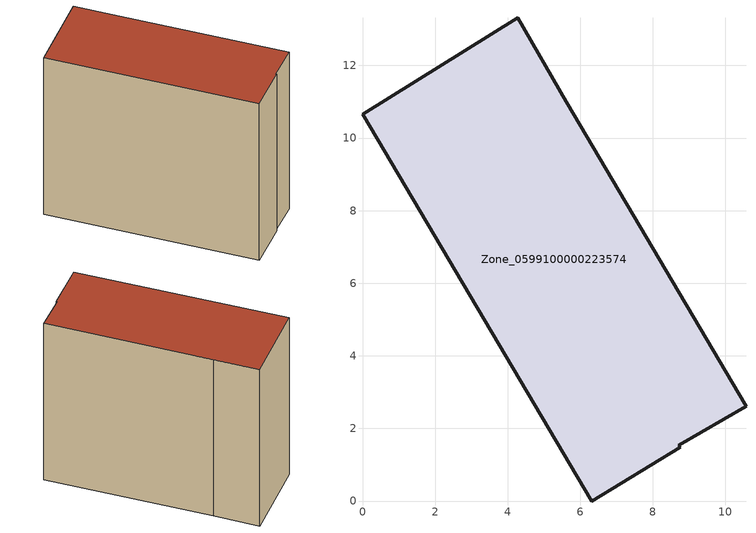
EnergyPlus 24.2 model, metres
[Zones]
Zone_0599100000223574
 floor ground (C_G): 6.31,0 0,10.66 4.27,13.31 5.61,11 10.56,2.61 8.71,1.54 8.75,1.48 z0
 wall outside (C_F): 0,10.66 6.31,0 8.75,1.48 8.71,1.54 10.56,2.61 5.61,11 4.27,13.31 0,10.66 z0:10.42
 roof outside (C_R): 6.31,0 8.75,1.48 8.71,1.54 10.56,2.61 5.61,11 4.27,13.31 0,10.66 z10.42
[BUILDING]
Pand.0599100000223574: North Axis=0; Terrain=City; Loads Convergence Tolerance Value=0.04; Temperature Convergence Tolerance Value=0.4; Solar Distribution=FullExterior; Maximum Number of Warmup Days=25; Minimum Number of Warmup Days=1
[Site:Location]
Rotterdam.The.Hague.AP_ZH_NLD Design_Conditions: Latitude=51.96; Longitude=4.45; Time Zone=1; Elevation=-4.5
[SITE:GROUNDTEMPERATURE:BUILDINGSURFACE]
18, 18, 18, 18, 18, 18, 18, 18, 18, 18, 18, 18
[MATERIAL] Thermal Absorptance=0.9; Solar Absorptance=0.7; Visible Absorptance=0.7
Name | Roughness | Thickness | Conductivity | Density | Specific Heat
G.TI.1946 | MediumSmooth | 0.15 | 1 | 540 | 1210
F.TI.1946 | Rough | 0.3 | 0.857143 | 1920 | 840
R.TI.1946 | MediumRough | 0.2 | 0.1 | 1500 | 1000
[CONSTRUCTION]
C_G: G.TI.1946
C_F: F.TI.1946
C_R: R.TI.1946
[ZONE]
Zone_0599100000223574: Type=1; Multiplier=1; Ceiling Height=Autocalculate; Volume=Autocalculate; Floor Area=autocalculate; Part of Total Floor Area=Yes
[ZONEINFILTRATION:DESIGNFLOWRATE]
Infil_Zone_0599100000223574: Zone or ZoneList or Space or SpaceList=Zone_0599100000223574; Schedule=AlwaysOn; Design Flow Rate Calculation Method=Flow/Area; Flow Rate per Floor Area=0.003; Constant Term Coefficient=1; Temperature Term Coefficient=0; Velocity Term Coefficient=0; Velocity Squared Term Coefficient=0
[HVACTEMPLATE:ZONE:IDEALLOADSAIRSYSTEM]
Zone_0599100000223574: Maximum Heating Supply Air Temperature=50; Minimum Cooling Supply Air Temperature=13; Maximum Heating Supply Air Humidity Ratio=0.0156; Minimum Cooling Supply Air Humidity Ratio=0.0077; Heating Limit=NoLimit; Cooling Limit=NoLimit; Dehumidification Control Type=ConstantSensibleHeatRatio; Cooling Sensible Heat Ratio=0.7; Dehumidification Setpoint=60; Humidification Control Type=None; Humidification Setpoint=30; Outdoor Air Method=None; Outdoor Air Flow Rate per Person=0.00944; Outdoor Air Flow Rate per Zone Floor Area=0; Outdoor Air Flow Rate per Zone=0; Demand Controlled Ventilation Type=None; Outdoor Air Economizer Type=NoEconomizer; Heat Recovery Type=None; Sensible Heat Recovery Effectiveness=0.7; Latent Heat Recovery Effectiveness=0.65
[ZONECONTROL:THERMOSTAT]
ThermostatControl_Zone_0599100000223574: Zone or ZoneList=Zone_0599100000223574; Control Type Schedule=DualSetpointControlType; Control 1=Thermostat_Zone_0599100000223574; Temperature Difference Between Cutout And Setpoint=0
[THERMOSTATSETPOINT:DUALSETPOINT]
Thermostat_Zone_0599100000223574: Heating Setpoint Temperature Schedule=HeatingSetpoint_Zone_0599100000223574; Cooling Setpoint Temperature Schedule=CoolingSetpoint_Zone_0599100000223574
[SCHEDULE:COMPACT]
HeatingSetpoint_Zone_0599100000223574: Through: 12/31, For: AllDays, Until: 24:00, 21
CoolingSetpoint_Zone_0599100000223574: Through: 12/31, For: AllDays, Until: 24:00, 24
DualSetpointControlType: Through: 12/31, For: AllDays, Until: 24:00, 4
AlwaysOn: Through: 12/31, For: AllDays, Until: 24:00, 1
